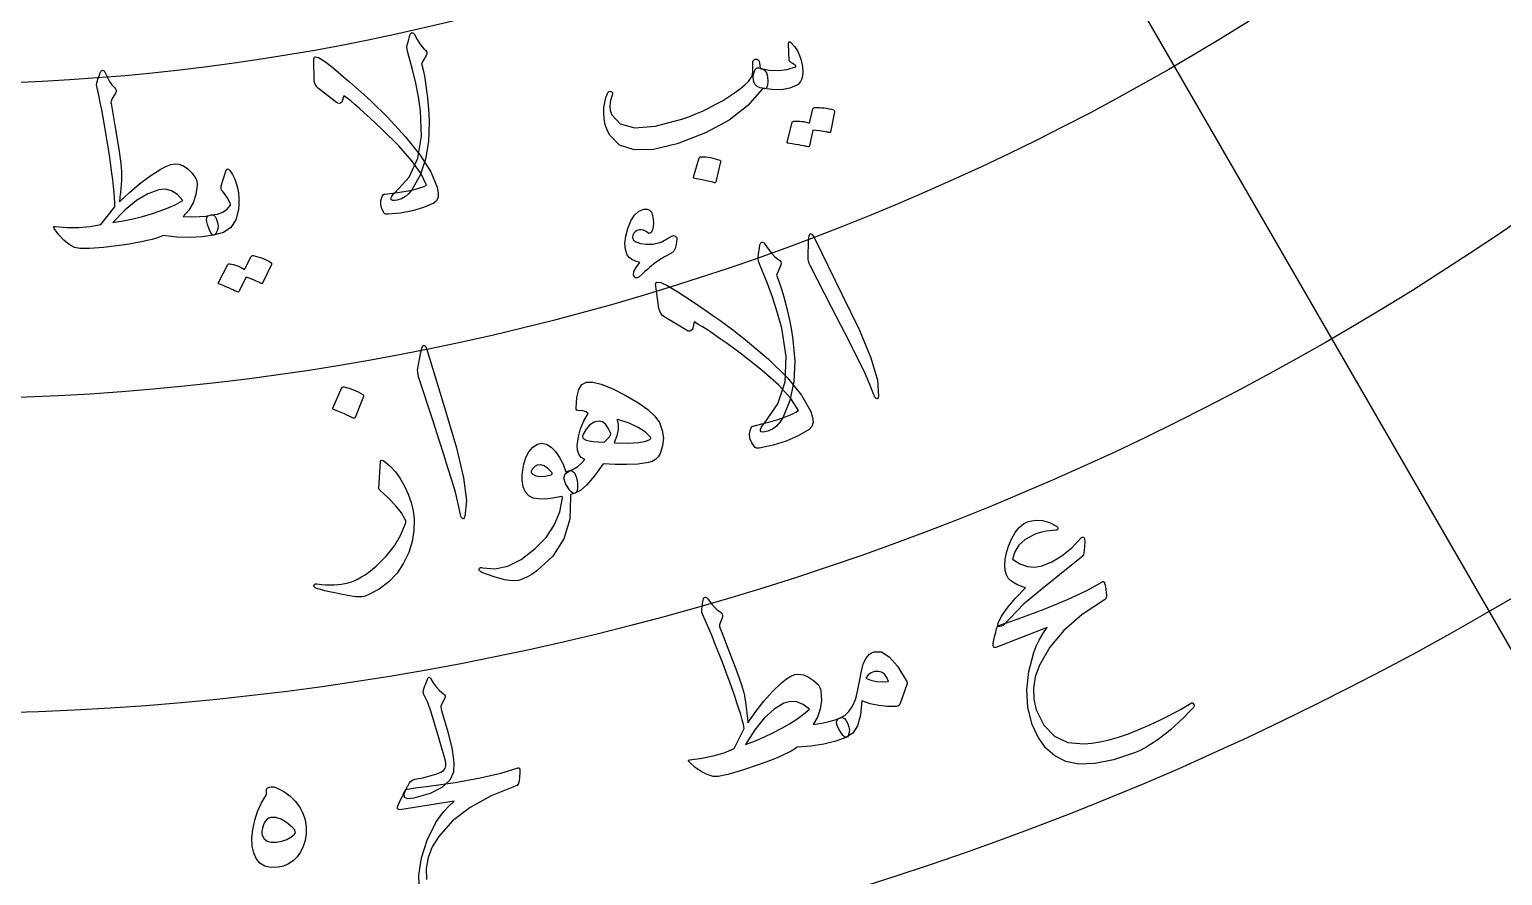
# Model space of a CAD drawing. Header units: millimetres. Extents: x -150 to 150, y -150 to 198.
# Drawn here: x 3.24 to 51.38, y -96.88 to -69.23 of the extents above; entities that cross this region are included whole.
import ezdxf

# ---------------------------------------------------------------- set-up
doc = ezdxf.new("R2010")
doc.units = ezdxf.units.MM
for name, color, linetype in [('CUT_OUTER', 1, 'Continuous'), ('ENGRAVE', 7, 'Continuous'), ('ENGRAVE_FINE', 8, 'Continuous'), ('GUIDE', 3, 'Continuous'), ('TEXT', 5, 'Continuous')]:
    doc.layers.add(name, color=color, linetype=linetype)

msp = doc.modelspace()

# ---------------------------------------------------------------- linework, layer by layer
at = {"layer": 'CUT_OUTER'}
msp.add_arc((0.0002, -0.0002), 149.9998, 179.017762, 3.164151, dxfattribs=at)
at = {"layer": 'ENGRAVE'}
for radius in [132.75, 112.1737, 91.5975, 71.0212]:
    msp.add_circle((0, 0), radius, dxfattribs=at)
at = {"layer": 'ENGRAVE_FINE'}
for points in [[(45.7988, -79.3258), (35.5106, -61.5062)], [(56.0869, -97.1453), (45.7988, -79.3258)]]:
    msp.add_lwpolyline(points, dxfattribs=at)
for radius in [122.4619, 101.8856, 81.3094]:
    msp.add_circle((0, 0), radius, dxfattribs=at)
at = {"layer": 'GUIDE'}
msp.add_circle((0, 0), 137.25, dxfattribs=at)
at = {"layer": 'TEXT'}
for points in [[(15.7389, -74.4728), (15.6434, -74.5931), (15.5319, -74.689), (15.4046, -74.7605), (15.2614, -74.8074), (15.1763, -74.8199), (15.1134, -74.8185), (15.0727, -74.803), (15.0543, -74.7735), (15.0571, -74.7303), (15.0817, -74.6808), (15.1281, -74.6249), (15.1962, -74.5627), (15.6453, -74.0572), (15.9313, -73.4414), (16.0551, -72.7175), (16.019, -71.8865), (15.9528, -71.4333), (15.8679, -70.9852), (15.7648, -70.5422), (15.6437, -70.1041), (15.6085, -69.9773), (15.5871, -69.8749), (15.5793, -69.7972), (15.585, -69.744), (15.6062, -69.6707), (15.6246, -69.6056), (15.6403, -69.5488), (15.6533, -69.5001), (15.6641, -69.4596), (15.673, -69.4271), (15.6801, -69.4026), (15.6854, -69.3862), (15.6983, -69.3637), (15.7127, -69.3476), (15.7285, -69.3378), (15.7458, -69.3344), (15.7692, -69.3381), (15.7881, -69.3457), (15.8024, -69.3572), (15.8122, -69.3726), (15.9075, -69.5525), (15.9946, -69.6951), (16.0733, -69.8005), (16.1436, -69.8686), (16.1961, -69.9166), (16.2232, -69.9685), (16.2247, -70.0244), (16.2007, -70.0843), (16.0545, -70.3391), (16.105, -70.5452), (16.1498, -70.7606), (16.1888, -70.9854), (16.2221, -71.2197), (16.25, -71.4637), (16.2731, -71.7179), (16.2912, -71.9823), (16.3043, -72.2568), (16.2871, -72.8859), (16.1878, -73.4652), (16.0053, -73.9945), (15.7389, -74.4728)], [(27.1258, -71.1363), (27.022, -71.0938), (26.9483, -71.0189), (26.9046, -70.9117), (26.8908, -70.7723), (26.9216, -70.6309), (26.9629, -70.536), (27.0149, -70.4878), (27.0777, -70.4861), (27.4058, -70.5571), (27.7148, -70.5755), (28.0041, -70.5418), (28.2731, -70.4559), (28.2815, -70.4505), (28.286, -70.4427), (28.2864, -70.4325), (28.2829, -70.4199), (28.2672, -70.3997), (28.2339, -70.3735), (28.1831, -70.3413), (28.1149, -70.3031), (28.0993, -70.2893), (28.0872, -70.2741), (28.0785, -70.2575), (28.0734, -70.2396), (28.0486, -69.6969), (28.049, -69.6757), (28.0533, -69.6589), (28.0614, -69.6466), (28.0733, -69.6388), (28.087, -69.6358), (28.1009, -69.6377), (28.1147, -69.6447), (28.1285, -69.6566), (28.2428, -69.7904), (28.3361, -69.9315), (28.4085, -70.0802), (28.4597, -70.2364), (28.5023, -70.4392), (28.5182, -70.6117), (28.5075, -70.7538), (28.47, -70.8655), (28.4344, -70.9329), (28.3983, -70.9863), (28.3617, -71.026), (28.3246, -71.0518), (28.091, -71.1505), (27.8129, -71.1978), (27.491, -71.1932), (27.1258, -71.1363)], [(14.8597, -74.6078), (15.1178, -74.5789), (15.3505, -74.5472), (15.5578, -74.513), (15.7397, -74.4765), (15.8966, -74.4382), (16.0291, -74.3986), (16.1373, -74.3578), (16.2211, -74.316), (16.0438, -73.9447), (15.7406, -73.5186), (15.3141, -73.0362), (14.7674, -72.4955), (14.5577, -72.2978), (14.3636, -72.1171), (14.1849, -71.9533), (14.0213, -71.8066), (13.8728, -71.6777), (13.7394, -71.5669), (13.6208, -71.4744), (13.5171, -71.4002), (13.4467, -71.6101), (13.4058, -71.6414), (13.3629, -71.6523), (13.3181, -71.6427), (13.2712, -71.6126), (12.6855, -71.16), (12.6292, -71.1035), (12.5879, -71.0395), (12.5617, -70.9682), (12.5505, -70.8895), (12.535, -70.2354), (12.5361, -70.1889), (12.5439, -70.1545), (12.5582, -70.1321), (12.5792, -70.1217), (12.6909, -70.1502), (12.882, -70.2689), (13.1537, -70.4771), (13.5073, -70.774), (13.7041, -70.9432), (13.8955, -71.1107), (14.0814, -71.2766), (14.262, -71.4409), (14.437, -71.6036), (14.6065, -71.7648), (14.7704, -71.9246), (14.9286, -72.0829), (15.535, -72.7363), (16.013, -73.3362), (16.3584, -73.8848), (16.5679, -74.3842), (16.6033, -74.5672), (16.5969, -74.7148), (16.5485, -74.8269), (16.4581, -74.9034), (16.1196, -75.0483), (15.7553, -75.1569), (15.3659, -75.229), (14.9517, -75.2641), (14.9133, -75.2655), (14.8814, -75.2609), (14.8561, -75.2503), (14.8373, -75.2336), (14.7598, -75.0922), (14.7227, -74.955), (14.7259, -74.8223), (14.7693, -74.6939), (14.7912, -74.6541), (14.8135, -74.6264), (14.8363, -74.611), (14.8597, -74.6078)], [(27.1233, -70.5004), (27.1314, -70.5013), (27.139, -70.5023), (27.1462, -70.5035), (27.153, -70.5049), (27.16, -70.5067), (27.1677, -70.5092), (27.1762, -70.5124), (27.1855, -70.5163), (27.2672, -70.5605), (27.3256, -70.6455), (27.3607, -70.7714), (27.3723, -70.9382), (27.3647, -71.0452), (27.343, -71.1188), (27.3074, -71.1589), (27.2579, -71.1654), (27.2309, -71.1633), (27.2097, -71.1659), (27.1944, -71.1733), (27.1848, -71.1854), (26.7229, -71.7162), (26.1062, -72.193), (25.3353, -72.6118), (24.4114, -72.9678), (23.6306, -73.1541), (23.0018, -73.1672), (22.5278, -73.0112), (22.2091, -72.6891), (22.1228, -72.5173), (22.0607, -72.338), (22.0228, -72.1514), (22.0089, -71.9574), (22.0162, -71.7798), (22.0406, -71.6114), (22.0821, -71.4522), (22.1407, -71.3023), (22.1541, -71.2816), (22.17, -71.2659), (22.1884, -71.2553), (22.2094, -71.2497), (22.2314, -71.2521), (22.2507, -71.2583), (22.2674, -71.2682), (22.2813, -71.2818), (22.2903, -71.2965), (22.2942, -71.3167), (22.293, -71.3424), (22.2868, -71.3736), (22.2312, -71.5563), (22.2096, -71.7246), (22.2221, -71.8783), (22.269, -72.0174), (22.5477, -72.3162), (23.0226, -72.4434), (23.6933, -72.395), (24.5566, -72.1656), (24.7871, -72.0829), (25.0144, -71.9925), (25.2385, -71.8945), (25.4593, -71.789), (25.6754, -71.6765), (25.8854, -71.5574), (26.0893, -71.4319), (26.287, -71.3), (26.4752, -71.1629), (26.625, -71.0395), (26.7366, -70.9301), (26.8103, -70.8347), (26.8354, -70.7894), (26.8548, -70.7383), (26.8685, -70.6814), (26.8764, -70.6187), (26.8802, -70.5507), (26.8816, -70.4776), (26.8805, -70.3994), (26.8769, -70.3162), (26.8778, -70.29), (26.8853, -70.2653), (26.8993, -70.242), (26.9198, -70.2202), (26.9442, -70.2034), (26.9699, -70.195), (26.9968, -70.1951), (27.0251, -70.2037), (27.0514, -70.2204), (27.0729, -70.245), (27.0894, -70.2775), (27.101, -70.3178)], [(7.6088, -75.9607), (7.5089, -76.0061), (7.3898, -76.0495), (7.2513, -76.0909), (7.0936, -76.13), (6.9166, -76.1677), (6.7205, -76.2049), (6.5052, -76.2413), (6.2707, -76.2768), (5.663, -76.3504), (5.2005, -76.387), (4.8837, -76.3893), (4.713, -76.359), (4.5368, -76.2557), (4.3675, -76.1171), (4.2053, -75.9434), (4.0505, -75.7345), (4.0341, -75.7005), (4.0343, -75.6777), (4.0511, -75.6661), (4.0844, -75.6657), (4.4782, -75.6983), (4.8584, -75.6981), (5.2242, -75.6654), (5.5754, -75.6002), (6.0336, -75.0281), (6.0314, -74.8884), (6.0236, -74.7306), (6.0101, -74.5545), (5.991, -74.3603), (5.9668, -74.1488), (5.9381, -73.9208), (5.9049, -73.6764), (5.8673, -73.4156), (5.8266, -73.145), (5.7845, -72.8787), (5.7411, -72.6167), (5.6964, -72.359), (5.6505, -72.1061), (5.6034, -71.8583), (5.5551, -71.6158), (5.5056, -71.3785), (5.4295, -71.0339), (5.4461, -70.9706), (5.4633, -70.9101), (5.4811, -70.8524), (5.4995, -70.7974), (5.5181, -70.7451), (5.5365, -70.6957), (5.5546, -70.649), (5.5724, -70.6052), (5.5829, -70.5881), (5.5964, -70.5754), (5.6129, -70.5671), (5.6323, -70.5632), (5.6559, -70.5669), (5.6778, -70.5819), (5.6979, -70.6083), (5.7163, -70.6459), (5.7875, -70.8005), (5.8614, -70.9324), (5.9381, -71.0417), (6.0175, -71.1282), (6.0543, -71.1703), (6.0728, -71.2149), (6.0728, -71.262), (6.0544, -71.3116), (5.9357, -71.5081), (5.9174, -71.5408), (5.9074, -71.5757), (5.9056, -71.6127), (5.9119, -71.6518), (6.0559, -72.494), (6.1608, -73.1454), (6.2258, -73.6062), (6.25, -73.8764), (6.2519, -73.9667), (6.2504, -74.0666), (6.2456, -74.1762), (6.2373, -74.2953), (6.2266, -74.4239), (6.2142, -74.562), (6.2003, -74.7096), (6.1846, -74.8666), (6.5077, -74.5566), (6.8374, -74.2761), (7.1741, -74.0249), (7.5181, -73.803), (7.7015, -73.7042), (7.8626, -73.6419), (8.0017, -73.6162), (8.119, -73.6271), (8.2738, -73.6885), (8.4195, -73.7879), (8.5561, -73.9256), (8.6837, -74.1016), (8.7035, -74.1437), (8.7168, -74.1932), (8.7234, -74.2499), (8.7235, -74.314), (8.6819, -74.6211), (8.5926, -74.8942), (8.4553, -75.1334), (8.2699, -75.3382), (8.5495, -75.35), (8.7955, -75.346), (9.0077, -75.3265), (9.1859, -75.2919), (9.2342, -75.2888), (9.2766, -75.307), (9.3131, -75.3465), (9.3439, -75.4073), (9.3843, -75.5348), (9.4037, -75.6452), (9.402, -75.7386), (9.3791, -75.8149), (9.347, -75.8746), (9.3175, -75.918), (9.2908, -75.9451), (9.2669, -75.956), (8.8895, -76.0123), (8.487, -76.0321), (8.0599, -76.0151), (7.6088, -75.9607)], [(28.8453, -71.8203), (28.8507, -71.8081), (28.8611, -71.7979), (28.8764, -71.7898), (28.8966, -71.7837), (28.9768, -71.7809), (29.0558, -71.7815), (29.1337, -71.7856), (29.2104, -71.793), (29.2866, -71.8041), (29.3629, -71.8191), (29.4394, -71.838), (29.516, -71.8608), (29.5329, -71.8704), (29.544, -71.8835), (29.5492, -71.8999), (29.5485, -71.9198), (29.4188, -72.5829), (29.4122, -72.5936), (29.3983, -72.5993), (29.3771, -72.5998), (29.3486, -72.5953), (29.3278, -72.5889), (29.2951, -72.5818), (29.2507, -72.5739), (29.1946, -72.5653), (29.126, -72.5555), (29.0445, -72.5444), (28.95, -72.5319), (28.8426, -72.5179), (28.7303, -73.034), (28.7226, -73.0515), (28.7075, -73.0609), (28.6851, -73.0622), (28.6553, -73.0555), (28.6296, -73.0496), (28.5894, -73.0414), (28.5347, -73.0308), (28.4657, -73.0179), (28.3813, -73.0028), (28.2808, -72.986), (28.1641, -72.9674), (28.0313, -72.9468), (28.0161, -72.9408), (28.0071, -72.9322), (28.0045, -72.9213), (28.0081, -72.908), (28.1642, -72.2657), (28.1698, -72.2535), (28.1802, -72.2435), (28.1956, -72.2355), (28.216, -72.2295), (28.2832, -72.2249), (28.3498, -72.224), (28.4159, -72.2268), (28.4813, -72.2332), (28.5461, -72.2429), (28.6099, -72.2553), (28.6728, -72.2706), (28.7349, -72.2887)], [(25.1304, -73.423), (25.1365, -73.4111), (25.1474, -73.4015), (25.1631, -73.3941), (25.1837, -73.389), (25.3439, -73.3958), (25.5003, -73.4173), (25.653, -73.4537), (25.802, -73.5049), (25.8183, -73.5149), (25.8282, -73.5272), (25.8318, -73.5417), (25.829, -73.5584), (25.6714, -74.2117), (25.6629, -74.2289), (25.6475, -74.2377), (25.625, -74.2381), (25.5955, -74.23), (25.57, -74.2231), (25.5302, -74.2132), (25.476, -74.2004), (25.4075, -74.1846), (25.3238, -74.1661), (25.224, -74.1451), (25.1082, -74.1216), (24.9763, -74.0956), (24.9581, -74.0899), (24.9472, -74.0818), (24.9436, -74.0713), (24.9474, -74.0582)], [(9.5111, -74.3447), (9.6573, -73.8611), (9.6808, -73.8069), (9.7104, -73.7848), (9.746, -73.7946), (9.7878, -73.8364), (9.8721, -73.967), (9.9429, -74.1054), (9.9999, -74.2517), (10.0432, -74.406), (10.0722, -74.5692), (10.0867, -74.7424), (10.0864, -74.9255), (10.0712, -75.1186), (9.99, -75.4509), (9.8275, -75.7019), (9.5838, -75.8708), (9.2594, -75.9569), (9.2185, -75.938), (9.171, -75.8722), (9.1169, -75.7594), (9.0565, -75.5996), (9.0342, -75.5128), (9.0279, -75.4401), (9.0374, -75.3814), (9.0628, -75.3367), (9.0851, -75.3181), (9.1118, -75.3046), (9.1429, -75.2962), (9.1784, -75.2928), (9.3838, -75.2609), (9.5577, -75.1969), (9.6999, -75.1009), (9.8102, -74.9732), (9.8146, -74.9637), (9.815, -74.9519), (9.8112, -74.9379), (9.8035, -74.9216), (9.7607, -74.8213), (9.7039, -74.7209), (9.6331, -74.6204), (9.5485, -74.5198), (9.5201, -74.4813), (9.5045, -74.4393), (9.5015, -74.3937), (9.5111, -74.3447)], [(7.4672, -74.4731), (7.1097, -74.6001), (6.742, -74.8203), (6.3625, -75.1338), (5.9694, -75.5403), (6.3079, -75.4853), (6.6315, -75.4198), (6.9402, -75.344), (7.234, -75.258), (7.5122, -75.1625), (7.7745, -75.0583), (8.0207, -74.9455), (8.251, -74.8242), (8.0762, -74.6283), (7.8876, -74.5046), (7.6848, -74.4529), (7.4672, -74.4731)], [(24.2533, -76.5213), (24.1618, -76.5716), (24.0769, -76.6186), (23.9987, -76.6623), (23.9271, -76.7028), (23.8628, -76.7403), (23.8065, -76.7753), (23.7581, -76.8078), (23.7177, -76.8378), (23.6772, -76.8703), (23.6287, -76.9101), (23.5721, -76.9572), (23.5074, -77.0117), (23.4347, -77.074), (23.3541, -77.1446), (23.2655, -77.2235), (23.169, -77.3107), (23.1279, -77.3404), (23.0887, -77.3522), (23.0512, -77.3459), (23.0156, -77.3216), (22.9766, -77.2475), (22.9933, -77.1428), (23.0653, -77.0073), (23.1923, -76.8408), (23.0456, -76.8031), (22.9274, -76.7501), (22.8375, -76.682), (22.776, -76.5988), (22.7172, -76.4249), (22.7006, -76.2221), (22.7257, -75.9904), (22.7922, -75.7298), (22.8903, -75.4844), (23.0107, -75.2986), (23.1537, -75.1722), (23.3198, -75.105), (23.423, -75.1013), (23.5046, -75.135), (23.5647, -75.206), (23.6033, -75.3144), (23.6239, -75.4383), (23.6302, -75.5557), (23.6222, -75.6667), (23.5998, -75.7711), (23.5692, -75.8491), (23.5313, -75.8909), (23.4862, -75.8967), (23.4341, -75.8663), (23.37, -75.8166), (23.3037, -75.7861), (23.2353, -75.7749), (23.1647, -75.7828), (23.0947, -75.8042), (23.0378, -75.839), (22.9942, -75.8872), (22.9636, -75.9488), (22.9482, -76.0169), (22.9547, -76.0739), (22.9833, -76.1198), (23.034, -76.1547), (23.2053, -76.2224), (23.3978, -76.2515), (23.6115, -76.242), (23.8461, -76.1936), (23.8656, -76.1867), (23.8871, -76.1775), (23.9104, -76.1661), (23.9355, -76.1524), (23.9627, -76.137), (23.992, -76.1204), (24.0235, -76.1025), (24.0571, -76.0834), (24.0938, -76.0633), (24.1269, -76.0448), (24.1564, -76.0281), (24.1823, -76.013), (24.2053, -75.9999), (24.2259, -75.9892), (24.2443, -75.9809), (24.2603, -75.9749), (24.2921, -75.9686), (24.3206, -75.971), (24.3457, -75.9822), (24.3674, -76.0021), (24.3838, -76.0227), (24.3952, -76.0437), (24.4016, -76.0653), (24.403, -76.0873), (24.377, -76.2548), (24.3433, -76.383), (24.302, -76.4718), (24.2533, -76.5213)], [(28.7039, -76.1464), (28.7204, -75.9748), (28.7583, -75.9023), (28.8179, -75.9289), (28.8991, -76.0546), (29.8024, -77.9031), (30.3577, -79.0371), (30.7419, -79.9657), (30.9519, -80.6902), (30.9859, -81.2111), (30.9741, -81.2593), (30.9585, -81.2887), (30.9393, -81.2994), (30.9163, -81.2913), (30.8936, -81.2737), (30.8723, -81.2476), (30.8525, -81.2133), (30.8339, -81.1705), (30.7053, -80.8319), (30.5531, -80.4787), (30.3776, -80.111), (30.179, -79.7284), (30.1292, -79.6277), (29.9917, -79.3567), (29.7669, -78.9152), (29.4555, -78.303), (28.7569, -76.9483), (28.725, -76.8743), (28.7027, -76.8034), (28.6902, -76.7355), (28.6874, -76.6707)], [(27.8576, -81.9216), (27.7671, -82.0688), (27.6555, -82.1908), (27.5228, -82.2877), (27.3693, -82.3593), (27.2759, -82.3847), (27.2054, -82.3915), (27.1579, -82.3797), (27.1334, -82.3492), (27.1307, -82.3006), (27.1516, -82.242), (27.1959, -82.1734), (27.2635, -82.0948), (27.6973, -81.4698), (27.9342, -80.7437), (27.9755, -79.9186), (27.8238, -78.9951), (27.6891, -78.4978), (27.5343, -78.0087), (27.3597, -77.5276), (27.1657, -77.0545), (27.1095, -76.9175), (27.0718, -76.8061), (27.0526, -76.7203), (27.052, -76.6601), (27.0658, -76.5754), (27.0777, -76.5002), (27.0876, -76.4346), (27.0956, -76.3785), (27.1022, -76.3318), (27.1078, -76.2943), (27.1125, -76.266), (27.1162, -76.247), (27.1277, -76.2201), (27.1416, -76.2002), (27.158, -76.1871), (27.1768, -76.181), (27.2034, -76.182), (27.2256, -76.188), (27.2431, -76.1989), (27.2562, -76.2148), (27.3867, -76.4029), (27.5031, -76.5505), (27.6052, -76.6577), (27.6928, -76.7244), (27.758, -76.7709), (27.7952, -76.8253), (27.8044, -76.8875), (27.7856, -76.9577), (27.6562, -77.2619), (27.7402, -77.4853), (27.8191, -77.7199), (27.8929, -77.9658), (27.9614, -78.2231), (28.0253, -78.4919), (28.0851, -78.7728), (28.1407, -79.0656), (28.1921, -79.3705), (28.2572, -80.0755), (28.2239, -80.7359), (28.091, -81.3515), (27.8576, -81.9216)], [(10.492, -76.6445), (10.5003, -76.634), (10.5128, -76.6266), (10.5296, -76.6224), (10.5507, -76.6214), (10.6291, -76.6382), (10.7055, -76.6581), (10.78, -76.681), (10.8526, -76.7069), (10.9238, -76.7362), (10.9941, -76.7693), (11.0637, -76.8063), (11.1324, -76.847), (11.1464, -76.8605), (11.154, -76.8758), (11.155, -76.893), (11.1496, -76.9122), (10.8626, -77.5238), (10.8535, -77.5325), (10.8387, -77.5346), (10.818, -77.53), (10.7915, -77.5187), (10.7728, -77.5074), (10.7429, -77.4926), (10.7018, -77.4741), (10.6494, -77.452), (10.5854, -77.4259), (10.509, -77.3952), (10.4205, -77.3601), (10.3197, -77.3204), (10.0853, -77.7936), (10.0736, -77.8087), (10.0567, -77.8142), (10.0346, -77.81), (10.0074, -77.7962), (9.9839, -77.7842), (9.9469, -77.7665), (9.8965, -77.7429), (9.8327, -77.7136), (9.7546, -77.6784), (9.6612, -77.6377), (9.5526, -77.5912), (9.4289, -77.5389), (9.4156, -77.5293), (9.4089, -77.5189), (9.409, -77.5076), (9.4158, -77.4956), (9.7234, -76.9106), (9.7317, -76.9002), (9.7443, -76.893), (9.7612, -76.889), (9.7824, -76.8881), (9.8486, -76.9001), (9.9134, -76.9154), (9.9768, -76.9341), (10.0387, -76.9563), (10.0991, -76.9814), (10.158, -77.0091), (10.2153, -77.0392), (10.271, -77.0719)], [(26.8938, -82.1902), (27.1782, -82.1233), (27.4339, -82.0568), (27.6608, -81.9907), (27.859, -81.9255), (28.0291, -81.8617), (28.1718, -81.7997), (28.2872, -81.7397), (28.3752, -81.6818), (28.1274, -81.2908), (27.7316, -80.8555), (27.1904, -80.3739), (26.5071, -79.8433), (26.2464, -79.6507), (26.0053, -79.4748), (25.7836, -79.3159), (25.5812, -79.1741), (25.398, -79.05), (25.234, -78.9442), (25.0891, -78.8568), (24.9632, -78.7879), (24.9128, -79.0319), (24.8714, -79.0723), (24.8249, -79.0902), (24.7734, -79.0855), (24.7171, -79.0583), (24.0018, -78.6315), (23.9312, -78.576), (23.8765, -78.5101), (23.8377, -78.434), (23.8146, -78.3476), (23.7094, -77.619), (23.7044, -77.567), (23.7084, -77.5275), (23.7214, -77.5005), (23.7434, -77.4861), (23.8721, -77.5029), (24.1017, -77.6097), (24.4332, -77.8057), (24.8682, -78.0897), (25.1108, -78.2523), (25.3471, -78.4137), (25.5772, -78.574), (25.801, -78.7332), (26.0184, -78.8914), (26.2294, -79.0487), (26.4339, -79.2052), (26.6319, -79.3608), (27.397, -80.0093), (28.0113, -80.6152), (28.4706, -81.1818), (28.7716, -81.7115), (28.8357, -81.9111), (28.8483, -82.0768), (28.8092, -82.2085), (28.7185, -82.3061), (28.36, -82.5133), (27.9678, -82.6835), (27.5425, -82.8162), (27.0847, -82.9109), (27.042, -82.9177), (27.0058, -82.9169), (26.9761, -82.9084), (26.9529, -82.8923), (26.8473, -82.7447), (26.7875, -82.5965), (26.7732, -82.4478), (26.8044, -82.2986), (26.8235, -82.2512), (26.8447, -82.2173), (26.8682, -82.197), (26.8938, -82.1902)], [(16.0362, -79.7811), (16.0802, -79.6144), (16.1293, -79.549), (16.1838, -79.5849), (16.2437, -79.7221), (16.8367, -81.6921), (17.2017, -82.9009), (17.431, -83.8793), (17.5212, -84.6282), (17.4708, -85.1478), (17.4513, -85.1934), (17.4312, -85.2199), (17.4105, -85.2274), (17.3891, -85.2157), (17.3696, -85.1946), (17.3528, -85.1655), (17.3387, -85.1284), (17.3273, -85.0832), (17.255, -84.7283), (17.1619, -84.3552), (17.048, -83.9639), (16.9138, -83.5543), (16.8808, -83.4468), (16.7889, -83.1572), (16.6383, -82.6852), (16.4299, -82.0308), (15.9591, -80.5811), (15.9395, -80.5029), (15.929, -80.4293), (15.9276, -80.3603), (15.9353, -80.2959)], [(21.1049, -81.6022), (21.1272, -81.2573), (21.1907, -81.0009), (21.2958, -80.8328), (21.4429, -80.7528), (21.6507, -80.752), (21.9303, -80.8233), (22.2826, -80.966), (22.7088, -81.1792), (23.1232, -81.4186), (23.4486, -81.6475), (23.6841, -81.8668), (23.8289, -82.0774), (23.9222, -82.3328), (23.957, -82.5866), (23.933, -82.839), (23.8496, -83.0898), (23.7838, -83.2022), (23.6996, -83.2893), (23.597, -83.351), (23.4762, -83.3873), (23.1272, -83.4321), (22.7622, -83.4528), (22.3815, -83.4491), (21.9853, -83.4209), (21.7042, -83.8157), (21.4569, -84.1087), (21.245, -84.2999), (21.0695, -84.3898), (21.0313, -84.3907), (20.9911, -84.3748), (20.9491, -84.3422), (20.905, -84.2928), (20.76, -84.0691), (20.709, -83.889), (20.7514, -83.7525), (20.8871, -83.6595), (21.0317, -83.592), (21.1644, -83.5078), (21.285, -83.407), (21.3935, -83.2897), (21.2753, -83.2158), (21.1945, -83.114), (21.1512, -82.9843), (21.145, -82.8267), (21.1808, -82.5472), (21.252, -82.279), (21.3586, -82.0218), (21.5004, -81.7756), (21.4391, -81.7296), (21.3693, -81.6998), (21.291, -81.6862), (21.2041, -81.6888), (21.1604, -81.6867), (21.1292, -81.6715), (21.1108, -81.6433), (21.1049, -81.6022)], [(13.4504, -80.9359), (13.4586, -80.9239), (13.4714, -80.9154), (13.4889, -80.9104), (13.511, -80.9088), (13.6759, -80.9479), (13.8346, -81.0026), (13.987, -81.0729), (14.1333, -81.159), (14.1486, -81.1733), (14.157, -81.1888), (14.1583, -81.2056), (14.1528, -81.2235), (13.8851, -81.9144), (13.8736, -81.9318), (13.8562, -81.9384), (13.8328, -81.9344), (13.8035, -81.9197), (13.7782, -81.907), (13.7384, -81.8883), (13.6843, -81.8634), (13.6158, -81.8325), (13.532, -81.7955), (13.4319, -81.7527), (13.3156, -81.7039), (13.1831, -81.6491), (13.1651, -81.6393), (13.1551, -81.6282), (13.1532, -81.6159), (13.1591, -81.6022)], [(22.0254, -82.7181), (22.125, -82.6223), (22.1932, -82.5433), (22.2302, -82.4814), (22.2359, -82.4366), (22.1579, -82.2573), (22.0693, -82.1306), (21.9703, -82.0565), (21.8607, -82.035), (21.7, -82.0673), (21.5584, -82.1517), (21.4355, -82.2881), (21.3311, -82.4767), (21.3168, -82.5316), (21.3294, -82.5786), (21.3691, -82.6174), (21.4359, -82.6482), (21.533, -82.6727), (21.6636, -82.6926), (21.8277, -82.7078), (22.0254, -82.7181)], [(22.473, -81.9734), (22.4567, -81.9692), (22.4467, -81.9719), (22.4429, -81.9817), (22.4453, -81.9983), (22.4812, -82.1375), (22.4781, -82.308), (22.4356, -82.5098), (22.3533, -82.7427), (22.8081, -82.7487), (23.1537, -82.7308), (23.3898, -82.6904), (23.516, -82.6285), (23.536, -82.6087), (23.5464, -82.5894), (23.5471, -82.5708), (23.5381, -82.5527), (23.3694, -82.3892), (23.1354, -82.2386), (22.8365, -82.1002), (22.473, -81.9734)], [(20.9263, -84.5202), (20.8962, -85.2365), (20.7031, -85.8768), (20.3453, -86.4398), (19.8219, -86.9232), (19.7452, -86.9774), (19.6687, -87.0276), (19.5924, -87.0741), (19.5163, -87.1166), (19.4409, -87.1546), (19.3665, -87.1875), (19.2931, -87.2153), (19.2209, -87.2379), (19.0318, -87.2532), (18.7685, -87.2144), (18.4319, -87.1211), (18.0227, -86.9724), (17.9771, -86.9482), (17.9478, -86.9217), (17.9347, -86.8929), (17.9377, -86.8619), (17.9532, -86.8352), (17.9777, -86.8194), (18.011, -86.8146), (18.0533, -86.8208), (18.4536, -86.859), (18.8747, -86.7679), (19.3149, -86.5473), (19.7717, -86.1969), (20.1232, -85.8283), (20.3892, -85.4275), (20.5699, -84.9954), (20.666, -84.5325), (20.6609, -84.5182), (20.6534, -84.5076), (20.6435, -84.5009), (20.6313, -84.4979), (20.3424, -84.5508), (20.0919, -84.5762), (19.8801, -84.5747), (19.707, -84.5465), (19.5616, -84.4741), (19.4529, -84.3522), (19.3809, -84.1811), (19.3453, -83.9607), (19.3433, -83.9309), (19.3422, -83.9003), (19.342, -83.869), (19.3427, -83.8369), (19.3442, -83.8036), (19.3463, -83.7685), (19.3492, -83.7316), (19.3526, -83.693), (19.3948, -83.438), (19.4661, -83.2179), (19.5664, -83.0328), (19.6959, -82.8823), (19.8408, -82.7822), (19.9874, -82.748), (20.1361, -82.7797), (20.2872, -82.8774), (20.4356, -83.0282), (20.566, -83.2136), (20.6784, -83.4335), (20.7724, -83.688), (20.7885, -83.6838), (20.8039, -83.6791), (20.8187, -83.6741), (20.8329, -83.6687), (20.847, -83.6633), (20.8618, -83.6583), (20.8772, -83.6536), (20.8933, -83.6493), (20.9515, -83.6472), (21.0033, -83.6714), (21.0486, -83.7219), (21.0876, -83.7989), (21.1179, -83.8867), (21.1392, -83.9778), (21.1515, -84.0723), (21.1547, -84.1701), (21.149, -84.2583), (21.1342, -84.324), (21.1104, -84.3671), (21.0777, -84.3877), (20.9207, -84.4268), (20.9233, -84.4417), (20.9251, -84.4623), (20.9261, -84.4884), (20.9263, -84.5202)], [(14.7099, -83.3589), (14.7119, -83.3432), (14.7154, -83.3303), (14.7205, -83.3204), (14.7271, -83.3134), (14.7497, -83.3073), (14.7795, -83.3126), (14.8167, -83.3294), (14.8612, -83.3576), (15.0423, -83.5094), (15.2085, -83.6923), (15.3599, -83.9064), (15.4963, -84.1519), (15.6174, -84.4208), (15.7113, -84.6905), (15.7776, -84.961), (15.8161, -85.2324), (15.8076, -85.6008), (15.7473, -85.9637), (15.6349, -86.3211), (15.4697, -86.6726), (15.254, -87.0022), (14.989, -87.2853), (14.6747, -87.5215), (14.3116, -87.7104), (14.212, -87.7483), (14.1098, -87.7706), (14.0051, -87.7773), (13.898, -87.7684), (13.6478, -87.7259), (13.422, -87.6848), (13.2204, -87.6454), (13.0429, -87.6078), (12.89, -87.5721), (12.7622, -87.5382), (12.6594, -87.5064), (12.5816, -87.4767), (12.5648, -87.4664), (12.5523, -87.4555), (12.5441, -87.4441), (12.5402, -87.4319), (12.5395, -87.4157), (12.5422, -87.4), (12.5482, -87.3849), (12.5576, -87.3703), (12.5706, -87.3584), (12.5876, -87.3512), (12.6085, -87.3487), (12.6333, -87.3509), (12.7853, -87.3676), (12.93, -87.3783), (13.0673, -87.383), (13.1973, -87.3817), (13.3209, -87.3743), (13.4391, -87.3607), (13.5521, -87.3409), (13.6597, -87.3148), (13.7658, -87.281), (13.8741, -87.2376), (13.9847, -87.1848), (14.0975, -87.1224), (14.2123, -87.05), (14.3291, -86.967), (14.4478, -86.8734), (14.5682, -86.7693), (14.8993, -86.4426), (15.17, -86.1015), (15.3808, -85.7465), (15.5321, -85.3782), (15.5408, -85.3489), (15.5425, -85.3168), (15.5372, -85.2816), (15.5248, -85.2435), (15.3954, -85.0284), (15.212, -84.7965), (14.9751, -84.5472), (14.6854, -84.2802), (14.6717, -84.2624), (14.6624, -84.246), (14.6577, -84.2309), (14.6574, -84.2172)], [(20.308, -83.7073), (20.186, -83.5792), (20.0666, -83.4967), (19.9497, -83.4597), (19.8352, -83.4682), (19.7734, -83.5011), (19.7211, -83.5425), (19.6783, -83.5923), (19.6451, -83.6506), (19.6367, -83.6794), (19.6411, -83.7074), (19.6583, -83.7345), (19.6882, -83.7607), (19.7902, -83.8146), (19.9247, -83.8359), (20.0917, -83.8245), (20.291, -83.7803), (20.3105, -83.7712), (20.3199, -83.756), (20.319, -83.7347), (20.308, -83.7073)], [(37.6935, -85.8226), (37.72, -85.8682), (37.7289, -85.9714), (37.7202, -86.132), (37.6934, -86.3501), (37.6838, -86.3877), (37.6687, -86.4217), (37.6479, -86.452), (37.6216, -86.4787), (37.2429, -86.785), (36.9044, -87.0577), (36.6067, -87.2972), (36.3502, -87.5039), (36.1353, -87.6778), (35.9622, -87.8188), (35.8312, -87.927), (35.7426, -88.0027), (35.0615, -88.708), (35.0046, -88.7355), (34.9568, -88.7454), (34.9179, -88.7377), (34.8881, -88.7125), (34.8831, -88.701), (34.8831, -88.6845), (34.888, -88.6631), (34.898, -88.6367), (35.0042, -88.4099), (35.1901, -88.141), (35.4548, -87.8294), (35.7974, -87.4745), (35.644, -87.4228), (35.51, -87.3669), (35.3954, -87.3072), (35.3001, -87.2435), (35.2244, -87.1624), (35.1687, -87.0501), (35.1329, -86.9067), (35.1168, -86.7323), (35.1268, -86.5397), (35.1668, -86.3349), (35.2363, -86.1178), (35.3354, -85.8883), (35.4572, -85.6747), (35.5891, -85.5077), (35.7313, -85.3875), (35.8841, -85.3138), (36.1143, -85.2686), (36.3438, -85.2786), (36.573, -85.3439), (36.8021, -85.4644), (36.8253, -85.4817), (36.8411, -85.5002), (36.8495, -85.5199), (36.8506, -85.5406), (36.8433, -85.5635), (36.8301, -85.5798), (36.8111, -85.5895), (36.7863, -85.5926), (36.6747, -85.6025), (36.5687, -85.615), (36.4683, -85.6301), (36.3734, -85.6477), (36.2847, -85.6682), (36.2028, -85.6918), (36.1275, -85.7185), (36.059, -85.7483), (35.7865, -85.9032), (35.5795, -86.0872), (35.438, -86.3007), (35.3618, -86.5443), (35.6111, -86.6948), (35.8564, -86.7811), (36.0977, -86.8033), (36.3345, -86.7614), (36.6579, -86.6293), (36.9817, -86.4309), (37.3052, -86.1662), (37.6275, -85.8353), (37.6419, -85.8239), (37.6577, -85.818), (37.6748, -85.8175), (37.6935, -85.8226)], [(35.5143, -88.5037), (36.4074, -88.1763), (37.1672, -87.8627), (37.7944, -87.5664), (38.2895, -87.2902), (38.3046, -87.2813), (38.3188, -87.2763), (38.3322, -87.2752), (38.3448, -87.2781), (38.356, -87.2846), (38.3652, -87.2945), (38.3723, -87.3079), (38.3774, -87.3247), (38.3914, -87.3926), (38.4035, -87.4553), (38.4137, -87.5127), (38.4222, -87.5648), (38.4288, -87.6117), (38.4335, -87.6532), (38.4365, -87.6894), (38.4376, -87.7204), (38.4339, -87.7722), (38.422, -87.8145), (38.4017, -87.8472), (38.3732, -87.8703), (37.6444, -88.3542), (37.0474, -88.8705), (36.5822, -89.422), (36.2491, -90.011), (36.1121, -90.3919), (36.0486, -90.7618), (36.0592, -91.1209), (36.1447, -91.4694), (36.3935, -91.971), (36.7357, -92.3246), (37.1723, -92.5288), (37.7031, -92.5823), (37.9585, -92.5592), (38.2315, -92.5141), (38.522, -92.4469), (38.8298, -92.3574), (39.1545, -92.2459), (39.4955, -92.1131), (39.8528, -91.9586), (40.2259, -91.7822), (40.3571, -91.716), (40.4855, -91.6498), (40.6112, -91.5835), (40.7341, -91.5172), (40.8535, -91.4512), (40.9685, -91.386), (41.0789, -91.3217), (41.1849, -91.2581), (41.2182, -91.241), (41.2464, -91.2385), (41.2694, -91.2505), (41.2873, -91.2771), (41.2998, -91.3117), (41.3035, -91.3412), (41.2984, -91.3654), (41.2846, -91.3844), (41.1203, -91.5557), (40.9628, -91.7143), (40.8121, -91.8603), (40.6683, -91.9936), (40.5322, -92.1146), (40.4044, -92.2235), (40.2851, -92.3203), (40.1742, -92.4051), (40.0671, -92.4784), (39.962, -92.5477), (39.8587, -92.6129), (39.7574, -92.6742), (39.6573, -92.7307), (39.5575, -92.7819), (39.4581, -92.8277), (39.3591, -92.8683), (38.6647, -93.1011), (38.0576, -93.2245), (37.5391, -93.2402), (37.1101, -93.1497), (36.7499, -92.9653), (36.4469, -92.7026), (36.2009, -92.3625), (36.0111, -91.9453), (35.8737, -91.3893), (35.8378, -90.8113), (35.9014, -90.2113), (36.063, -89.5891), (36.1422, -89.3883), (36.2414, -89.1862), (36.3606, -88.9826), (36.4998, -88.7774), (34.8194, -89.4339), (34.7722, -89.4323), (34.7432, -89.4077), (34.7322, -89.3601), (34.7392, -89.2896), (34.7622, -89.1819), (34.7832, -89.0849), (34.8023, -88.9987), (34.8195, -88.9231), (34.835, -88.8586), (34.8491, -88.8057), (34.8617, -88.7643), (34.8729, -88.7344), (34.9161, -88.7129), (35.0375, -88.6675), (35.237, -88.598), (35.5143, -88.5037)], [(28.3292, -92.6843), (28.2405, -92.7483), (28.1325, -92.8141), (28.0054, -92.8816), (27.859, -92.9509), (27.6936, -93.0226), (27.5094, -93.0976), (27.3064, -93.1757), (27.0846, -93.2569), (26.5062, -93.4499), (26.0624, -93.5786), (25.7539, -93.6447), (25.5812, -93.6496), (25.3882, -93.5842), (25.1947, -93.483), (25.0008, -93.346), (24.8067, -93.1732), (24.7838, -93.1433), (24.7793, -93.1209), (24.7932, -93.1061), (24.8257, -93.0989), (25.2172, -93.0504), (25.5886, -92.9731), (25.9395, -92.8671), (26.2697, -92.7327), (26.6034, -92.0805), (26.5734, -91.9441), (26.5342, -91.791), (26.4859, -91.6212), (26.4283, -91.4347), (26.3624, -91.2322), (26.2887, -91.0146), (26.2074, -90.7818), (26.1184, -90.5337), (26.0243, -90.2768), (25.9298, -90.0243), (25.8348, -89.7763), (25.7393, -89.5328), (25.6435, -89.2942), (25.5475, -89.061), (25.4513, -88.8331), (25.355, -88.6106), (25.2109, -88.2884), (25.2147, -88.223), (25.2196, -88.1602), (25.2258, -88.1), (25.2331, -88.0423), (25.2411, -87.9873), (25.2495, -87.9351), (25.2582, -87.8857), (25.2672, -87.8392), (25.2742, -87.8202), (25.285, -87.805), (25.2997, -87.7935), (25.3182, -87.7858), (25.3424, -87.7846), (25.3671, -87.7949), (25.3923, -87.8166), (25.418, -87.8498), (25.5193, -87.9869), (25.6187, -88.1012), (25.7164, -88.1928), (25.8123, -88.2616), (25.8571, -88.2954), (25.8842, -88.3354), (25.8935, -88.3816), (25.8851, -88.4339), (25.8065, -88.6505), (25.7949, -88.6863), (25.7919, -88.7225), (25.7974, -88.7591), (25.8115, -88.7961), (26.1208, -89.5926), (26.3536, -90.21), (26.509, -90.6487), (26.5864, -90.9087), (26.6062, -90.9968), (26.6246, -91.0951), (26.6416, -91.2034), (26.6572, -91.3217), (26.6722, -91.45), (26.6876, -91.5878), (26.7032, -91.7352), (26.7192, -91.8922), (26.9744, -91.5241), (27.2425, -91.1838), (27.5239, -90.8711), (27.8186, -90.5859), (27.9798, -90.4531), (28.1262, -90.3605), (28.2581, -90.3081), (28.3756, -90.2961), (28.5398, -90.3262), (28.7022, -90.3956), (28.8631, -90.5044), (29.0223, -90.6525), (29.0499, -90.69), (29.0724, -90.736), (29.0898, -90.7904), (29.1022, -90.8533), (29.1203, -91.1626), (29.0852, -91.4479), (28.9968, -91.7089), (28.8547, -91.9456), (29.1309, -91.9033), (29.371, -91.8522), (29.5751, -91.7926), (29.743, -91.7246), (29.7897, -91.7124), (29.8348, -91.7222), (29.8781, -91.754), (29.9198, -91.8079), (29.9838, -91.9253), (30.0238, -92.03), (30.04, -92.122), (30.0322, -92.2013), (30.0121, -92.2659), (29.9916, -92.3141), (29.9707, -92.3458), (29.9494, -92.3611), (29.5912, -92.4882), (29.2015, -92.5846), (28.7807, -92.6502), (28.3292, -92.6843)], [(30.8392, -89.5712), (31.084, -89.574), (31.3413, -89.7314), (31.6117, -90.0434), (31.8955, -90.51), (31.9123, -90.545), (31.9213, -90.5777), (31.9227, -90.6083), (31.9164, -90.6366), (31.6972, -91.2567), (31.6804, -91.2955), (31.6552, -91.3244), (31.6215, -91.3434), (31.5795, -91.3525), (31.2835, -91.3541), (30.9953, -91.3248), (30.7152, -91.2645), (30.4433, -91.1733), (30.4026, -91.6359), (30.3051, -91.9887), (30.1514, -92.2313), (29.9422, -92.3634), (29.9137, -92.3624), (29.8782, -92.3431), (29.8358, -92.3055), (29.7866, -92.2496), (29.6913, -92.1027), (29.634, -91.9786), (29.6147, -91.8774), (29.6333, -91.7992), (29.6515, -91.7762), (29.6746, -91.7565), (29.7028, -91.7401), (29.7359, -91.7269), (29.889, -91.6469), (30.0227, -91.52), (30.1368, -91.3465), (30.2311, -91.1264), (30.2641, -91.0058), (30.3085, -90.8108), (30.3638, -90.5414), (30.4293, -90.1978), (30.4916, -89.9639), (30.5805, -89.7816), (30.6963, -89.6507), (30.8392, -89.5712)], [(16.8434, -93.1918), (16.7894, -92.9844), (16.7303, -92.7665), (16.6662, -92.5383), (16.5971, -92.2996), (16.5223, -92.0496), (16.4415, -91.7875), (16.3545, -91.5132), (16.2616, -91.2268), (16.1233, -90.9418), (16.1155, -90.9026), (16.1132, -90.8643), (16.1166, -90.8269), (16.1256, -90.7904), (16.1315, -90.7714), (16.1404, -90.7462), (16.1523, -90.7148), (16.1672, -90.6773), (16.1846, -90.6331), (16.2038, -90.582), (16.2249, -90.5239), (16.2479, -90.4589), (16.2563, -90.4376), (16.2684, -90.4213), (16.284, -90.41), (16.3033, -90.4036), (16.3202, -90.4044), (16.3357, -90.4129), (16.35, -90.4292), (16.363, -90.4533), (16.4374, -90.5885), (16.5305, -90.7156), (16.6424, -90.8345), (16.7731, -90.9451), (16.8068, -90.9767), (16.8237, -91.0114), (16.8239, -91.0492), (16.8072, -91.0901), (16.6974, -91.3294), (16.6901, -91.3577), (16.6889, -91.3933), (16.6935, -91.4364), (16.7041, -91.4869), (16.9145, -92.1881), (17.0515, -92.7572), (17.1141, -93.1945), (17.1017, -93.5), (16.9787, -93.7684), (16.7222, -94.0009), (16.3318, -94.1964), (15.8075, -94.3532), (15.6068, -94.3752), (15.4985, -94.3291), (15.4826, -94.2149), (15.5586, -94.0328), (15.5731, -94.0081), (15.5871, -93.9839), (15.6008, -93.9602), (15.614, -93.937), (15.6269, -93.9144), (15.6394, -93.8923), (15.6515, -93.8707), (15.6632, -93.8497), (15.6937, -93.8083), (15.7332, -93.7758), (15.7816, -93.7521), (15.839, -93.7372), (16.0988, -93.6845), (16.3258, -93.6273), (16.5201, -93.5658), (16.6818, -93.5003), (16.7702, -93.4472), (16.8265, -93.3781), (16.851, -93.2929), (16.8434, -93.1918)], [(30.5711, -90.4324), (30.7401, -90.4978), (30.9204, -90.5375), (31.1118, -90.5515), (31.3143, -90.5397), (31.2563, -90.4048), (31.18, -90.3049), (31.0855, -90.2397), (30.9726, -90.2092), (30.8561, -90.2133), (30.7504, -90.2518), (30.6554, -90.3248), (30.5711, -90.4324)], [(27.8995, -91.2531), (27.5735, -91.4478), (27.2563, -91.7362), (26.9466, -92.1186), (26.643, -92.5952), (26.9631, -92.474), (27.2667, -92.3456), (27.5539, -92.2104), (27.8246, -92.0684), (28.0784, -91.9204), (28.315, -91.7671), (28.5344, -91.6086), (28.7367, -91.445), (28.5273, -91.2867), (28.3182, -91.2019), (28.109, -91.1907), (27.8995, -91.2531)], [(11.0133, -94.0292), (11.0724, -93.9928), (11.1425, -93.9784), (11.2234, -93.9861), (11.3154, -94.0158), (11.5501, -94.1361), (11.7542, -94.2804), (11.9274, -94.4487), (12.0699, -94.6414), (12.178, -94.8473), (12.2493, -95.0625), (12.2834, -95.2872), (12.2801, -95.5213), (12.2471, -95.7387), (12.1876, -95.936), (12.1016, -96.1131), (11.9889, -96.2701), (11.8556, -96.4013), (11.7077, -96.5012), (11.5453, -96.5699), (11.3685, -96.6073), (11.1331, -96.6179), (10.9353, -96.575), (10.7755, -96.4789), (10.6537, -96.3297), (10.5701, -96.1412), (10.5235, -95.9196), (10.5139, -95.665), (10.5409, -95.3774), (10.6023, -95.0751), (10.6971, -94.7839), (10.8248, -94.5038), (10.9855, -94.2346), (10.9905, -94.2223), (10.9928, -94.2019), (10.9922, -94.1734), (10.9889, -94.1369), (10.9865, -94.0969), (10.9898, -94.0656), (10.9988, -94.0431), (11.0133, -94.0292)], [(11.9045, -95.5314), (11.9307, -95.4888), (11.9287, -95.4385), (11.8984, -95.3805), (11.8399, -95.3147), (11.6454, -95.1496), (11.4628, -95.0388), (11.2919, -94.9826), (11.1323, -94.9808), (11.0591, -95.0029), (10.9946, -95.0511), (10.9386, -95.1254), (10.8911, -95.2258), (10.856, -95.3322), (10.8369, -95.4246), (10.8341, -95.503), (10.8475, -95.5674), (10.9131, -95.6811), (11.0121, -95.7563), (11.1445, -95.7929), (11.3102, -95.7908), (11.4897, -95.7577), (11.6486, -95.7034), (11.7869, -95.6279), (11.9045, -95.5314)]]:
    msp.add_lwpolyline(points, close=True, dxfattribs=at)
msp.add_lwpolyline([(15.9831, -97.4437), (15.965, -96.8713), (16.0507, -96.2985), (16.2385, -95.7251), (16.5267, -95.1505), (16.646, -94.9707), (16.7854, -94.7938), (16.9445, -94.6196), (17.1235, -94.4481), (15.343, -94.7386), (15.2972, -94.7271), (15.274, -94.697), (15.2732, -94.6482), (15.2948, -94.5807), (15.3397, -94.4802), (15.3806, -94.3898), (15.4173, -94.3094), (15.4499, -94.2391), (15.4786, -94.1793), (15.5035, -94.1305), (15.5244, -94.0926), (15.5416, -94.0658), (15.5884, -94.0538), (15.7166, -94.0348), (15.9262, -94.0085), (16.2171, -93.9743), (16.2171, -93.9743), (17.1589, -93.8409), (17.9675, -93.6933), (18.6428, -93.5347), (19.1848, -93.3681), (19.2013, -93.3626), (19.2163, -93.3607), (19.2296, -93.3625), (19.2414, -93.3679), (19.251, -93.3766), (19.2579, -93.3882), (19.2621, -93.4027), (19.2635, -93.4202), (19.2629, -93.4896), (19.2616, -93.5534), (19.2597, -93.6117), (19.257, -93.6645), (19.2537, -93.7116), (19.2497, -93.7532), (19.245, -93.7893), (19.2396, -93.8198), (19.2251, -93.8697), (19.2046, -93.9086), (19.178, -93.9363), (19.1453, -93.9529), (18.3314, -94.2737), (17.6396, -94.6537), (17.0693, -95.0957), (16.6204, -95.602), (16.4068, -95.9458), (16.2673, -96.2942), (16.2025, -96.6477), (16.2132, -97.0062)], dxfattribs=at)

doc.saveas('drawing.dxf')
